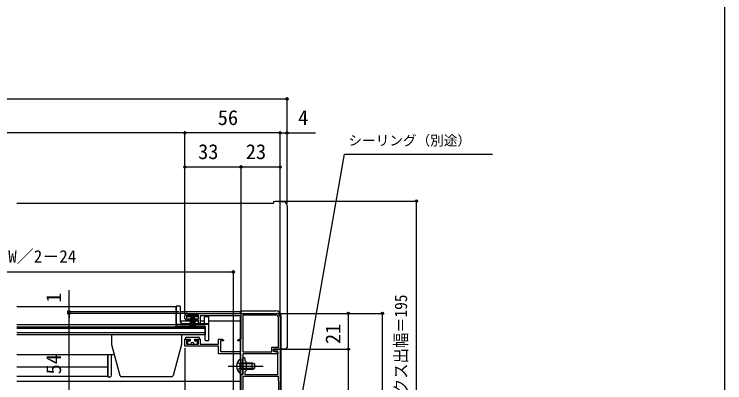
# Model space of a CAD drawing. Units: millimetres, scale not verified. Extents: x -525 to 525, y -783 to 779.
# Drawn here: x 107.8 to 525, y -420.6 to -204 of the extents above; entities that cross this region are included whole.
import ezdxf
from ezdxf.enums import TextEntityAlignment as Align

# ---------------------------------------------------------------- set-up
doc = ezdxf.new("R2010")
doc.units = ezdxf.units.MM
doc.header["$LTSCALE"] = 4
for name, color, linetype in [('0-3_YKK_11', 7, 'Continuous'), ('0-5_YKK_12', 2, 'Continuous'), ('0-6_YKK_13', 4, 'Continuous'), ('0-8_YKK_D', 6, 'Continuous'), ('0-9_YKK_ZWAK', 7, 'Continuous')]:
    doc.layers.add(name, color=color, linetype=linetype)
doc.styles.add('ＭＳ ゴシック', font='')
doc.styles.get('ＭＳ ゴシック').set_extended_font_data('MS Gothic')

msp = doc.modelspace()

# ---------------------------------------------------------------- linework, layer by layer
at = {"layer": '0-3_YKK_11'}
for p, q in [((208, -382.9), (208, -381.3)), ((209.5, -379.8), (262, -379.8)), ((262, -380.9), (242.1, -380.9))]:
    msp.add_line(p, q, dxfattribs=at)
for points in [[(264, -381.8), (264, -400.8), (260, -400.8), (260, -402), (262.5, -402.5), (262.5, -403.5), (242.1, -403.5), (242.1, -415.8), (240.9, -415.8), (240.9, -411.258), (241.02, -411.075), (241.02, -410.525), (240.9, -410.342), (240.9, -403.5), (227.7, -403.5), (227.7, -399), (208, -399), (208, -394.9), (210.9, -394.9), (210.9, -395.8), (209, -395.8), (209, -397.9), (216, -397.9), (216, -395.8), (214.1, -395.8), (214.1, -394.9), (217, -394.9), (217, -397.9), (227.7, -397.9), (227.7, -394.9), (229.924, -394.9), (230.741, -395.472), (230.606, -395.9), (228.9, -395.9), (228.9, -402.3), (240.9, -402.3), (240.9, -395.9), (239.195, -395.9), (239.06, -395.472), (239.877, -394.9)], [(216, -385.2), (216, -383.9), (214.1, -383.9), (214.1, -383), (216, -383), (216, -380.9), (209, -380.9), (209, -383), (210.9, -383), (210.9, -383.9), (209, -383.9)], [(240, -381.2), (217, -381.2), (217, -385.6), (216.7, -385.9)], [(239.877, -394.9), (241, -394.9), (241, -382.2)], [(242.1, -380.9), (242.1, -402.4), (259, -402.4), (259, -399.7), (262.9, -399.7), (262.9, -381.8)], [(243.3, -406.4), (243.3, -407.4), (244.1, -408.2), (244.1, -413.4), (243.3, -414.2), (243.3, -415.8), (262.6, -415.8), (262.6, -402), (260, -402), (260, -400.8), (264, -400.8)], [(264, -400.8), (264, -506.8)], [(230.7, -433.8), (241, -433.8), (241, -415.8), (242.1, -415.8), (242.1, -411.258), (242.22, -411.075), (242.22, -410.525), (242.1, -410.342), (242.1, -406.4)], [(242.1, -416.8), (242.1, -461.7), (263.1, -461.7), (263.1, -422.58)], [(263.098, -422.475), (262.9, -416.8), (242.1, -416.8)]]:
    msp.add_lwpolyline(points, dxfattribs=at)
for centre, radius, start, end in [((209.5, -381.3), 1.5, 90.00001, 179.99999), ((209, -382.9), 1, 180.00001, 269.99999), ((240, -382.2), 1, 0.00001, 89.99999), ((262, -381.8), 2, 0.00001, 89.99999), ((262, -381.8), 0.9, 0.00001, 89.99999), ((216.7, -385.2), 0.7, 180.00001, 269.99999), ((242.7, -406.4), 0.6, 359.99999, 180.00001)]:
    msp.add_arc(centre, radius, start, end, dxfattribs=at)
at = {"layer": '0-5_YKK_12'}
for p, q in [((109.328, -375.8), (203.002, -375.8)), ((203.002, -375.8), (203.002, -387.6)), ((240.5, -378.8), (205.502, -378.8)), ((240.5, -378.8), (240.5, -379.8)), ((240.5, -381.334), (240.5, -394.9)), ((109.328, -386.4), (203.002, -386.4)), ((220, -387.9), (109.328, -387.9)), ((203.002, -387.6), (220, -387.6)), ((216, -384.3), (205.502, -384.3)), ((219.502, -384.3), (217, -384.3)), ((220, -387.6), (220, -392.499)), ((240.499, -384.3), (222.002, -384.3)), ((109.328, -388.584), (220, -388.584)), ((220, -391.256), (109.328, -391.256)), ((240.5, -388.619), (240.5, -399.7)), ((220.002, -392.5), (109.328, -392.5)), ((240.5, -395.9), (240.5, -402.3)), ((109.328, -404), (166.608, -404)), ((162.5, -404), (162.5, -416.9)), ((240.5, -401), (240.5, -406.552)), ((240.5, -403.51), (240.5, -406.552)), ((162.5, -411.5), (109.328, -411.5)), ((162.5, -416.9), (109.328, -416.9)), ((240.5, -415.052), (240.5, -433.8)), ((240.5, -419.8), (109.328, -419.8))]:
    msp.add_line(p, q, dxfattribs=at)
at = {"layer": '0-6_YKK_13'}
for p, q in [((109.328, -315.1), (260, -315.1)), ((260, -313.8), (260, -315.1)), ((260, -313.8), (266.175, -314.34)), ((268, -316.333), (268, -399.8)), ((203.002, -387.3), (203.002, -375.5)), ((205.002, -375.5), (203.002, -375.5)), ((205.502, -384.9), (205.502, -376)), ((240.999, -379.803), (240.999, -378.801)), ((241.499, -378.301), (261.499, -378.301)), ((211.499, -381.8), (210.662, -387.9)), ((211.101, -387.9), (211.699, -381.8)), ((211.899, -381.8), (211.48, -387.9)), ((211.8, -387.9), (212.099, -381.8)), ((212.299, -381.8), (212.06, -387.9)), ((212.499, -381.8), (212.499, -387.9)), ((212.699, -381.8), (212.938, -387.9)), ((213.198, -387.9), (212.899, -381.8)), ((213.099, -381.8), (213.518, -387.9)), ((213.897, -387.9), (213.299, -381.8)), ((213.499, -381.8), (214.336, -387.9)), ((219.502, -385.4), (219.502, -382.1)), ((221.702, -381.8), (219.802, -381.8)), ((222.002, -395.6), (222.002, -382.1)), ((264.499, -438.101), (264.499, -381.301)), ((222.002, -386.3), (203.002, -386.3)), ((219.702, -387.3), (203.002, -387.3)), ((222.002, -385.9), (206.502, -385.9)), ((220.002, -395.6), (220.002, -387.6)), ((165, -392.5), (165, -398)), ((206, -392.5), (206, -398)), ((208.299, -394.9), (208.299, -394.4)), ((216.199, -393.9), (208.799, -393.9)), ((216.699, -394.4), (216.699, -394.9)), ((221.702, -395.9), (220.302, -395.9)), ((165, -398), (169.893, -416.259)), ((206, -398), (201.108, -416.259)), ((209.499, -396.7), (209.499, -397.4)), ((209.999, -397.9), (211.499, -397.9)), ((213.499, -397.9), (214.999, -397.9)), ((215.499, -397.4), (215.499, -396.7)), ((163, -417.2), (163, -404)), ((165, -416.2), (165, -404)), ((264, -400.8), (264, -400.5)), ((264, -400.8), (264, -400.5)), ((267, -400.8), (264, -400.8)), ((240.391, -406.552), (240.391, -412.802)), ((240.9, -406.552), (240.391, -406.552)), ((240.391, -415.052), (240.391, -408.802)), ((240.9, -406.552), (240.9, -412.802)), ((247.5, -412.802), (247.5, -408.802)), ((247.5, -408.802), (248.9, -409.502)), ((233.4, -410.802), (253.9, -410.802)), ((248.809, -409.456), (240.9, -409.456)), ((248.809, -412.147), (240.9, -412.147)), ((247.5, -412.802), (240.9, -412.802)), ((247.5, -412.802), (248.9, -412.102)), ((248.9, -409.502), (248.9, -412.102)), ((200.142, -417), (170.859, -417)), ((240.9, -415.052), (240.391, -415.052)), ((164, -417.2), (163, -417.2))]:
    msp.add_line(p, q, dxfattribs=at)
msp.add_lwpolyline([(215.499, -380.9), (215.499, -381.8), (209.499, -381.8), (209.499, -380.9)], close=True, dxfattribs=at)
for points in [[(208.299, -394.9), (211.199, -394.9), (211.199, -396.2), (209.999, -396.2)], [(214.999, -396.2), (213.799, -396.2), (213.799, -394.9), (216.699, -394.9)], [(238.804, -408.727), (240.711, -409.657), (241.32, -410.802)], [(240.9, -415.052), (240.9, -408.802), (247.5, -408.802)], [(238.804, -412.877), (240.711, -411.947), (241.32, -410.802)]]:
    msp.add_lwpolyline(points, dxfattribs=at)
for centre, radius, start, end in [((266, -316.333), 2, 0, 85), ((205.002, -376), 0.5, 0, 90), ((241.499, -378.801), 0.5, 90, 180), ((261.499, -381.301), 3, 0, 90), ((219.802, -382.1), 0.3, 90, 180), ((221.702, -382.1), 0.3, 0, 90), ((206.502, -384.9), 1, 180, 270), ((219.002, -385.4), 0.5, 270, 0), ((219.702, -387.6), 0.3, 0, 90), ((208.799, -394.4), 0.5, 90, 180.00026), ((209.999, -396.7), 0.5, 90, 180.00026), ((214.999, -396.7), 0.5, 0.00026, 90), ((216.199, -394.4), 0.5, 0.00026, 90), ((220.302, -395.6), 0.3, 180, 270), ((221.702, -395.6), 0.3, 270, 0), ((209.999, -397.4), 0.5, 180.00026, 270), ((212.499, -397.9), 1, 0.00026, 180.00026), ((214.999, -397.4), 0.5, 270, 0.00026), ((267, -399.8), 1, 270, 0), ((243.932, -410.802), 5.531, 129.79413, 230.20587), ((164, -416.2), 1, 270, 0), ((170.859, -416), 1, 195, 270), ((200.142, -416), 1, 270, 345)]:
    msp.add_arc(centre, radius, start, end, dxfattribs=at)
at = {"layer": '0-8_YKK_D'}
for p, q in [((-268, -253.8), (268, -253.8)), ((268, -315.332), (268, -252.8)), ((208, -273.8), (-208, -273.8)), ((208, -380.301), (208, -272.8)), ((208, -380.301), (208, -272.8)), ((264, -273.8), (208, -273.8)), ((264, -380.801), (264, -272.8)), ((264, -380.801), (264, -272.8)), ((268, -315.332), (268, -272.8)), ((208, -380.301), (208, -292.8)), ((241, -293.8), (208, -293.8)), ((241, -391.803), (241, -292.8)), ((241, -391.803), (241, -292.8)), ((264, -293.8), (241, -293.8)), ((264, -380.801), (264, -292.8)), ((261, -313.8), (345, -313.8)), ((344, -508.8), (344, -313.8)), ((236.5, -425.55), (236.5, -354.499)), ((236.5, -355.499), (1.346, -355.5)), ((139.996, -378.8), (139.996, -366.086)), ((204.502, -378.8), (138.996, -378.8)), ((139.996, -379.801), (139.996, -378.8)), ((208.434, -379.801), (138.996, -379.801)), ((208.434, -379.801), (138.996, -379.801)), ((139.996, -379.801), (139.996, -382.351)), ((139.996, -433.8), (139.996, -379.801)), ((263, -379.801), (325, -379.801)), ((263, -379.801), (305, -379.801)), ((304, -400.801), (304, -379.801)), ((324, -508.8), (324, -379.801)), ((208, -400.298), (208, -571.802)), ((264.7, -400.801), (305, -400.801)), ((264.7, -400.801), (305, -400.801)), ((304, -508.8), (304, -400.801))]:
    msp.add_line(p, q, dxfattribs=at)
for points in [[(264, -273.8), (268, -273.8), (284.668, -273.8)], [(266.57, -485.884), (267.013, -483.373), (301.781, -286.195), (388.529, -286.195)]]:
    msp.add_lwpolyline(points, dxfattribs=at)
for centre in [(268, -253.8), (208, -273.8), (208, -273.8), (264, -273.8), (264, -273.8), (268, -273.8), (208, -293.8), (241, -293.8), (241, -293.8), (264, -293.8), (344, -313.8), (236.5, -355.499), (139.996, -378.8), (139.996, -379.801), (139.996, -379.801), (304, -379.801), (324, -379.801), (304, -400.801), (304, -400.801)]:
    msp.add_circle(centre, 0.637, dxfattribs=at)
at = {"layer": '0-9_YKK_ZWAK'}
msp.add_lwpolyline([(-525, -782.8), (525, -782.8), (525, 747.2)], dxfattribs=at)

# ---------------------------------------------------------------- texts
at = {"layer": '0-8_YKK_D', "style": 'ＭＳ ゴシック'}
for s, height, p in [('56', 8.798, (227.307, -271.8)), ('4', 8.798, (274.487, -271.8)), ('シーリング（別途）', 5.865, (304.03, -282.891)), ('33', 8.798, (215.773, -291.8)), ('23', 8.798, (243.773, -291.8)), ('網戸出来幅＝W／2－24', 7.331, (44.321, -352.193))]:
    msp.add_text(s, height=height, dxfattribs=at).set_placement(p, align=Align.BOTTOM_LEFT)
for s, p in [('1', (137.996, -373.541)), ('21', (302, -397.836)), ('54', (137.996, -415.698))]:
    msp.add_text(s, height=8.798, rotation=90, dxfattribs=at).set_placement(p, align=Align.BOTTOM_LEFT)
at = {"layer": '0-8_YKK_D', "style": 'ＭＳ ゴシック', "width": 0.9}
msp.add_text('シャッターボックス出幅＝195', height=7.331, rotation=90, dxfattribs=at).set_placement((340.693, -490.203), align=Align.BOTTOM_LEFT)

doc.saveas('drawing.dxf')
